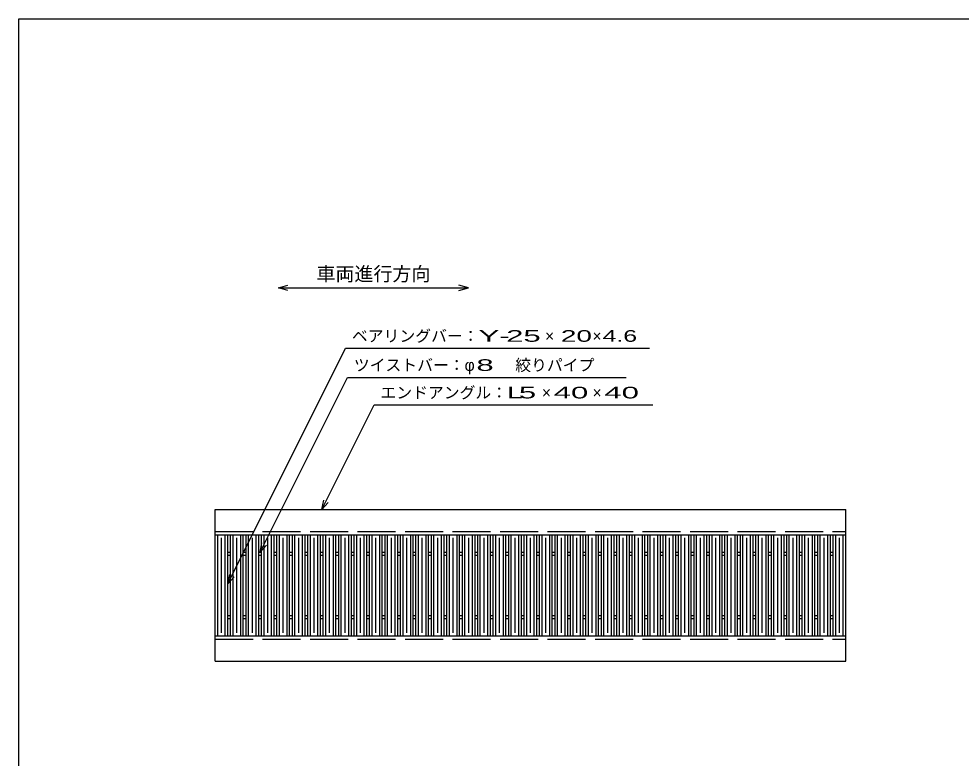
# Model space of a CAD drawing. Units: millimetres, scale not verified. Extents: x -1820 to 1731, y -1282 to 1054.
# Drawn here: x -1729 to -241, y -114 to 1054 of the extents above; entities that cross this region are included whole.
import ezdxf
from ezdxf.enums import TextEntityAlignment as Align

# ---------------------------------------------------------------- set-up
doc = ezdxf.new("R2010")
doc.units = ezdxf.units.MM
doc.header["$LTSCALE"] = 10
doc.linetypes.add('DASHED', pattern=[7.5, 6, -1.5])
for name, color, linetype, lineweight in [('0_2', 150, 'Continuous', 25), ('16', 3, 'Continuous', 25), ('22', 2, 'Continuous', 25)]:
    doc.layers.add(name, color=color, linetype=linetype, lineweight=lineweight)
doc.styles.add('ベクトル', font='')
doc.styles.get('ベクトル').set_extended_font_data('ベクトル')

msp = doc.modelspace()

# ---------------------------------------------------------------- linework, layer by layer
at = {"layer": '0_2'}
for p, q in [((-1729, -1146.5), (-1729, 1053.5)), ((-1729, 1053.5), (1731, 1053.5))]:
    msp.add_line(p, q, dxfattribs=at)
at = {"layer": '16'}
for p, q in [((-1419, 278.5), (-423, 278.5)), ((-1419, 238.5), (-1419, 278.5)), ((-423, 238.5), (-423, 278.5)), ((-1419, 238.5), (-423, 238.5)), ((-1419, 78.5), (-1419, 238.5)), ((-1419, 238.5), (-1399, 238.5)), ((-1415, 78.5), (-1415, 238.5)), ((-1403, 78.5), (-1403, 238.5)), ((-1399, 78.5), (-1399, 238.5)), ((-1394.6, 78.5), (-1394.6, 238.5)), ((-1394.6, 238.5), (-1374.6, 238.5)), ((-1390.6, 78.5), (-1390.6, 238.5)), ((-1378.6, 78.5), (-1378.6, 238.5)), ((-1374.6, 78.5), (-1374.6, 238.5)), ((-1370.2, 78.5), (-1370.2, 238.5)), ((-1370.2, 238.5), (-1350.2, 238.5)), ((-1366.2, 78.5), (-1366.2, 238.5)), ((-1354.2, 78.5), (-1354.2, 238.5)), ((-1350.2, 78.5), (-1350.2, 238.5)), ((-1345.8, 78.5), (-1345.8, 238.5)), ((-1345.8, 238.5), (-1325.8, 238.5)), ((-1341.8, 78.5), (-1341.8, 238.5)), ((-1329.8, 78.5), (-1329.8, 238.5)), ((-1325.8, 78.5), (-1325.8, 238.5)), ((-1321.4, 78.5), (-1321.4, 238.5)), ((-1321.4, 238.5), (-1301.4, 238.5)), ((-1317.4, 78.5), (-1317.4, 238.5)), ((-1305.4, 78.5), (-1305.4, 238.5)), ((-1301.4, 78.5), (-1301.4, 238.5)), ((-1297, 78.5), (-1297, 238.5)), ((-1297, 238.5), (-1277, 238.5)), ((-1293, 78.5), (-1293, 238.5)), ((-1281, 78.5), (-1281, 238.5)), ((-1277, 78.5), (-1277, 238.5)), ((-1272.6, 78.5), (-1272.6, 238.5)), ((-1272.6, 238.5), (-1252.6, 238.5)), ((-1268.6, 78.5), (-1268.6, 238.5)), ((-1256.6, 78.5), (-1256.6, 238.5)), ((-1252.6, 78.5), (-1252.6, 238.5)), ((-1248.2, 78.5), (-1248.2, 238.5)), ((-1248.2, 238.5), (-1228.2, 238.5)), ((-1244.2, 78.5), (-1244.2, 238.5)), ((-1232.2, 78.5), (-1232.2, 238.5)), ((-1228.2, 78.5), (-1228.2, 238.5)), ((-1223.8, 78.5), (-1223.8, 238.5)), ((-1223.8, 238.5), (-1203.8, 238.5)), ((-1219.8, 78.5), (-1219.8, 238.5)), ((-1207.8, 78.5), (-1207.8, 238.5)), ((-1203.8, 78.5), (-1203.8, 238.5)), ((-1199.4, 78.5), (-1199.4, 238.5)), ((-1199.4, 238.5), (-1179.4, 238.5)), ((-1195.4, 78.5), (-1195.4, 238.5)), ((-1183.4, 78.5), (-1183.4, 238.5)), ((-1179.4, 78.5), (-1179.4, 238.5)), ((-1175, 78.5), (-1175, 238.5)), ((-1175, 238.5), (-1155, 238.5)), ((-1171, 78.5), (-1171, 238.5)), ((-1159, 78.5), (-1159, 238.5)), ((-1155, 78.5), (-1155, 238.5)), ((-1150.6, 78.5), (-1150.6, 238.5)), ((-1150.6, 238.5), (-1130.6, 238.5)), ((-1146.6, 78.5), (-1146.6, 238.5)), ((-1134.6, 78.5), (-1134.6, 238.5)), ((-1130.6, 78.5), (-1130.6, 238.5)), ((-1126.2, 78.5), (-1126.2, 238.5)), ((-1126.2, 238.5), (-1106.2, 238.5)), ((-1122.2, 78.5), (-1122.2, 238.5)), ((-1110.2, 78.5), (-1110.2, 238.5)), ((-1106.2, 78.5), (-1106.2, 238.5)), ((-1101.8, 78.5), (-1101.8, 238.5)), ((-1101.8, 238.5), (-1081.8, 238.5)), ((-1097.8, 78.5), (-1097.8, 238.5)), ((-1085.8, 78.5), (-1085.8, 238.5)), ((-1081.8, 78.5), (-1081.8, 238.5)), ((-1077.4, 78.5), (-1077.4, 238.5)), ((-1077.4, 238.5), (-1057.4, 238.5)), ((-1073.4, 78.5), (-1073.4, 238.5)), ((-1061.4, 78.5), (-1061.4, 238.5)), ((-1057.4, 78.5), (-1057.4, 238.5)), ((-1053, 78.5), (-1053, 238.5)), ((-1053, 238.5), (-1033, 238.5)), ((-1049, 78.5), (-1049, 238.5)), ((-1037, 78.5), (-1037, 238.5)), ((-1033, 78.5), (-1033, 238.5)), ((-1028.6, 78.5), (-1028.6, 238.5)), ((-1028.6, 238.5), (-1008.6, 238.5)), ((-1024.6, 78.5), (-1024.6, 238.5)), ((-1012.6, 78.5), (-1012.6, 238.5)), ((-1008.6, 78.5), (-1008.6, 238.5)), ((-1004.2, 78.5), (-1004.2, 238.5)), ((-1004.2, 238.5), (-984.2, 238.5)), ((-1000.2, 78.5), (-1000.2, 238.5)), ((-988.2, 78.5), (-988.2, 238.5)), ((-984.2, 78.5), (-984.2, 238.5)), ((-979.8, 78.5), (-979.8, 238.5)), ((-979.8, 238.5), (-959.8, 238.5)), ((-975.8, 78.5), (-975.8, 238.5)), ((-963.8, 78.5), (-963.8, 238.5)), ((-959.8, 78.5), (-959.8, 238.5)), ((-955.4, 78.5), (-955.4, 238.5)), ((-955.4, 238.5), (-935.4, 238.5)), ((-951.4, 78.5), (-951.4, 238.5)), ((-939.4, 78.5), (-939.4, 238.5)), ((-935.4, 78.5), (-935.4, 238.5)), ((-931, 78.5), (-931, 238.5)), ((-931, 238.5), (-911, 238.5)), ((-927, 78.5), (-927, 238.5)), ((-915, 78.5), (-915, 238.5)), ((-911, 78.5), (-911, 238.5)), ((-906.6, 78.5), (-906.6, 238.5)), ((-906.6, 238.5), (-886.6, 238.5)), ((-902.6, 78.5), (-902.6, 238.5)), ((-890.6, 78.5), (-890.6, 238.5)), ((-886.6, 78.5), (-886.6, 238.5)), ((-882.2, 78.5), (-882.2, 238.5)), ((-882.2, 238.5), (-862.2, 238.5)), ((-878.2, 78.5), (-878.2, 238.5)), ((-866.2, 78.5), (-866.2, 238.5)), ((-862.2, 78.5), (-862.2, 238.5)), ((-857.8, 78.5), (-857.8, 238.5)), ((-857.8, 238.5), (-837.8, 238.5)), ((-853.8, 78.5), (-853.8, 238.5)), ((-841.8, 78.5), (-841.8, 238.5)), ((-837.8, 78.5), (-837.8, 238.5)), ((-833.4, 78.5), (-833.4, 238.5)), ((-833.4, 238.5), (-813.4, 238.5)), ((-829.4, 78.5), (-829.4, 238.5)), ((-817.4, 78.5), (-817.4, 238.5)), ((-813.4, 78.5), (-813.4, 238.5)), ((-809, 78.5), (-809, 238.5)), ((-809, 238.5), (-789, 238.5)), ((-805, 78.5), (-805, 238.5)), ((-793, 78.5), (-793, 238.5)), ((-789, 78.5), (-789, 238.5)), ((-784.6, 78.5), (-784.6, 238.5)), ((-784.6, 238.5), (-764.6, 238.5)), ((-780.6, 78.5), (-780.6, 238.5)), ((-768.6, 78.5), (-768.6, 238.5)), ((-764.6, 78.5), (-764.6, 238.5)), ((-760.2, 78.5), (-760.2, 238.5)), ((-760.2, 238.5), (-740.2, 238.5)), ((-756.2, 78.5), (-756.2, 238.5)), ((-744.2, 78.5), (-744.2, 238.5)), ((-740.2, 78.5), (-740.2, 238.5)), ((-735.8, 78.5), (-735.8, 238.5)), ((-735.8, 238.5), (-715.8, 238.5)), ((-731.8, 78.5), (-731.8, 238.5)), ((-719.8, 78.5), (-719.8, 238.5)), ((-715.8, 78.5), (-715.8, 238.5)), ((-711.4, 78.5), (-711.4, 238.5)), ((-711.4, 238.5), (-691.4, 238.5)), ((-707.4, 78.5), (-707.4, 238.5)), ((-695.4, 78.5), (-695.4, 238.5)), ((-691.4, 78.5), (-691.4, 238.5)), ((-687, 78.5), (-687, 238.5)), ((-687, 238.5), (-667, 238.5)), ((-683, 78.5), (-683, 238.5)), ((-671, 78.5), (-671, 238.5)), ((-667, 78.5), (-667, 238.5)), ((-662.6, 78.5), (-662.6, 238.5)), ((-662.6, 238.5), (-642.6, 238.5)), ((-658.6, 78.5), (-658.6, 238.5)), ((-646.6, 78.5), (-646.6, 238.5)), ((-642.6, 78.5), (-642.6, 238.5)), ((-638.2, 78.5), (-638.2, 238.5)), ((-638.2, 238.5), (-618.2, 238.5)), ((-634.2, 78.5), (-634.2, 238.5)), ((-622.2, 78.5), (-622.2, 238.5)), ((-618.2, 78.5), (-618.2, 238.5)), ((-613.8, 78.5), (-613.8, 238.5)), ((-613.8, 238.5), (-593.8, 238.5)), ((-609.8, 78.5), (-609.8, 238.5)), ((-597.8, 78.5), (-597.8, 238.5)), ((-593.8, 78.5), (-593.8, 238.5)), ((-589.4, 78.5), (-589.4, 238.5)), ((-589.4, 238.5), (-569.4, 238.5)), ((-585.4, 78.5), (-585.4, 238.5)), ((-573.4, 78.5), (-573.4, 238.5)), ((-569.4, 78.5), (-569.4, 238.5)), ((-565, 78.5), (-565, 238.5)), ((-565, 238.5), (-545, 238.5)), ((-561, 78.5), (-561, 238.5)), ((-549, 78.5), (-549, 238.5)), ((-545, 78.5), (-545, 238.5)), ((-540.6, 78.5), (-540.6, 238.5)), ((-540.6, 238.5), (-520.6, 238.5)), ((-536.6, 78.5), (-536.6, 238.5)), ((-524.6, 78.5), (-524.6, 238.5)), ((-520.6, 78.5), (-520.6, 238.5)), ((-516.2, 78.5), (-516.2, 238.5)), ((-516.2, 238.5), (-496.2, 238.5)), ((-512.2, 78.5), (-512.2, 238.5)), ((-500.2, 78.5), (-500.2, 238.5)), ((-496.2, 78.5), (-496.2, 238.5)), ((-491.8, 78.5), (-491.8, 238.5)), ((-491.8, 238.5), (-471.8, 238.5)), ((-487.8, 78.5), (-487.8, 238.5)), ((-475.8, 78.5), (-475.8, 238.5)), ((-471.8, 78.5), (-471.8, 238.5)), ((-467.4, 78.5), (-467.4, 238.5)), ((-467.4, 238.5), (-447.4, 238.5)), ((-463.4, 78.5), (-463.4, 238.5)), ((-451.4, 78.5), (-451.4, 238.5)), ((-447.4, 78.5), (-447.4, 238.5)), ((-443, 78.5), (-443, 238.5)), ((-443, 238.5), (-423, 238.5)), ((-439, 78.5), (-439, 238.5)), ((-427, 78.5), (-427, 238.5)), ((-423, 78.5), (-423, 238.5)), ((-1409, 83.5), (-1409, 233.5)), ((-1384.6, 83.5), (-1384.6, 233.5)), ((-1360.2, 83.5), (-1360.2, 233.5)), ((-1335.8, 83.5), (-1335.8, 233.5)), ((-1311.4, 83.5), (-1311.4, 233.5)), ((-1287, 83.5), (-1287, 233.5)), ((-1262.6, 83.5), (-1262.6, 233.5)), ((-1238.2, 83.5), (-1238.2, 233.5)), ((-1213.8, 83.5), (-1213.8, 233.5)), ((-1189.4, 83.5), (-1189.4, 233.5)), ((-1165, 83.5), (-1165, 233.5)), ((-1140.6, 83.5), (-1140.6, 233.5)), ((-1116.2, 83.5), (-1116.2, 233.5)), ((-1091.8, 83.5), (-1091.8, 233.5)), ((-1067.4, 83.5), (-1067.4, 233.5)), ((-1043, 83.5), (-1043, 233.5)), ((-1018.6, 83.5), (-1018.6, 233.5)), ((-994.2, 83.5), (-994.2, 233.5)), ((-969.8, 83.5), (-969.8, 233.5)), ((-945.4, 83.5), (-945.4, 233.5)), ((-921, 83.5), (-921, 233.5)), ((-896.6, 83.5), (-896.6, 233.5)), ((-872.2, 83.5), (-872.2, 233.5)), ((-847.8, 83.5), (-847.8, 233.5)), ((-823.4, 83.5), (-823.4, 233.5)), ((-799, 83.5), (-799, 233.5)), ((-774.6, 83.5), (-774.6, 233.5)), ((-750.2, 83.5), (-750.2, 233.5)), ((-725.8, 83.5), (-725.8, 233.5)), ((-701.4, 83.5), (-701.4, 233.5)), ((-677, 83.5), (-677, 233.5)), ((-652.6, 83.5), (-652.6, 233.5)), ((-628.2, 83.5), (-628.2, 233.5)), ((-603.8, 83.5), (-603.8, 233.5)), ((-579.4, 83.5), (-579.4, 233.5)), ((-555, 83.5), (-555, 233.5)), ((-530.6, 83.5), (-530.6, 233.5)), ((-506.2, 83.5), (-506.2, 233.5)), ((-481.8, 83.5), (-481.8, 233.5)), ((-457.4, 83.5), (-457.4, 233.5)), ((-433, 83.5), (-433, 233.5)), ((-1399, 211), (-1394.6, 211)), ((-1374.6, 211), (-1370.2, 211)), ((-1350.2, 211), (-1345.8, 211)), ((-1325.8, 211), (-1321.4, 211)), ((-1301.4, 211), (-1297, 211)), ((-1277, 211), (-1272.6, 211)), ((-1252.6, 211), (-1248.2, 211)), ((-1228.2, 211), (-1223.8, 211)), ((-1203.8, 211), (-1199.4, 211)), ((-1179.4, 211), (-1175, 211)), ((-1155, 211), (-1150.6, 211)), ((-1130.6, 211), (-1126.2, 211)), ((-1106.2, 211), (-1101.8, 211)), ((-1081.8, 211), (-1077.4, 211)), ((-1057.4, 211), (-1053, 211)), ((-1033, 211), (-1028.6, 211)), ((-1008.6, 211), (-1004.2, 211)), ((-984.2, 211), (-979.8, 211)), ((-959.8, 211), (-955.4, 211)), ((-935.4, 211), (-931, 211)), ((-911, 211), (-906.6, 211)), ((-886.6, 211), (-882.2, 211)), ((-862.2, 211), (-857.8, 211)), ((-837.8, 211), (-833.4, 211)), ((-813.4, 211), (-809, 211)), ((-789, 211), (-784.6, 211)), ((-764.6, 211), (-760.2, 211)), ((-740.2, 211), (-735.8, 211)), ((-715.8, 211), (-711.4, 211)), ((-691.4, 211), (-687, 211)), ((-667, 211), (-662.6, 211)), ((-642.6, 211), (-638.2, 211)), ((-618.2, 211), (-613.8, 211)), ((-593.8, 211), (-589.4, 211)), ((-569.4, 211), (-565, 211)), ((-545, 211), (-540.6, 211)), ((-520.6, 211), (-516.2, 211)), ((-496.2, 211), (-491.8, 211)), ((-471.8, 211), (-467.4, 211)), ((-447.4, 211), (-443, 211)), ((-1399, 206), (-1394.6, 206)), ((-1374.6, 206), (-1370.2, 206)), ((-1350.2, 206), (-1345.8, 206)), ((-1325.8, 206), (-1321.4, 206)), ((-1301.4, 206), (-1297, 206)), ((-1277, 206), (-1272.6, 206)), ((-1252.6, 206), (-1248.2, 206)), ((-1228.2, 206), (-1223.8, 206)), ((-1203.8, 206), (-1199.4, 206)), ((-1179.4, 206), (-1175, 206)), ((-1155, 206), (-1150.6, 206)), ((-1130.6, 206), (-1126.2, 206)), ((-1106.2, 206), (-1101.8, 206)), ((-1081.8, 206), (-1077.4, 206)), ((-1057.4, 206), (-1053, 206)), ((-1033, 206), (-1028.6, 206)), ((-1008.6, 206), (-1004.2, 206)), ((-984.2, 206), (-979.8, 206)), ((-959.8, 206), (-955.4, 206)), ((-935.4, 206), (-931, 206)), ((-911, 206), (-906.6, 206)), ((-886.6, 206), (-882.2, 206)), ((-862.2, 206), (-857.8, 206)), ((-837.8, 206), (-833.4, 206)), ((-813.4, 206), (-809, 206)), ((-789, 206), (-784.6, 206)), ((-764.6, 206), (-760.2, 206)), ((-740.2, 206), (-735.8, 206)), ((-715.8, 206), (-711.4, 206)), ((-691.4, 206), (-687, 206)), ((-667, 206), (-662.6, 206)), ((-642.6, 206), (-638.2, 206)), ((-618.2, 206), (-613.8, 206)), ((-593.8, 206), (-589.4, 206)), ((-569.4, 206), (-565, 206)), ((-545, 206), (-540.6, 206)), ((-520.6, 206), (-516.2, 206)), ((-496.2, 206), (-491.8, 206)), ((-471.8, 206), (-467.4, 206)), ((-447.4, 206), (-443, 206)), ((-1399, 111), (-1394.6, 111)), ((-1399, 106), (-1394.6, 106)), ((-1374.6, 111), (-1370.2, 111)), ((-1374.6, 106), (-1370.2, 106)), ((-1350.2, 111), (-1345.8, 111)), ((-1350.2, 106), (-1345.8, 106)), ((-1325.8, 111), (-1321.4, 111)), ((-1325.8, 106), (-1321.4, 106)), ((-1301.4, 111), (-1297, 111)), ((-1301.4, 106), (-1297, 106)), ((-1277, 111), (-1272.6, 111)), ((-1277, 106), (-1272.6, 106)), ((-1252.6, 111), (-1248.2, 111)), ((-1252.6, 106), (-1248.2, 106)), ((-1228.2, 111), (-1223.8, 111)), ((-1228.2, 106), (-1223.8, 106)), ((-1203.8, 111), (-1199.4, 111)), ((-1203.8, 106), (-1199.4, 106)), ((-1179.4, 111), (-1175, 111)), ((-1179.4, 106), (-1175, 106)), ((-1155, 111), (-1150.6, 111)), ((-1155, 106), (-1150.6, 106)), ((-1130.6, 111), (-1126.2, 111)), ((-1130.6, 106), (-1126.2, 106)), ((-1106.2, 111), (-1101.8, 111)), ((-1106.2, 106), (-1101.8, 106)), ((-1081.8, 111), (-1077.4, 111)), ((-1081.8, 106), (-1077.4, 106)), ((-1057.4, 111), (-1053, 111)), ((-1057.4, 106), (-1053, 106)), ((-1033, 111), (-1028.6, 111)), ((-1033, 106), (-1028.6, 106)), ((-1008.6, 111), (-1004.2, 111)), ((-1008.6, 106), (-1004.2, 106)), ((-984.2, 111), (-979.8, 111)), ((-984.2, 106), (-979.8, 106)), ((-959.8, 111), (-955.4, 111)), ((-959.8, 106), (-955.4, 106)), ((-935.4, 111), (-931, 111)), ((-935.4, 106), (-931, 106)), ((-911, 111), (-906.6, 111)), ((-911, 106), (-906.6, 106)), ((-886.6, 111), (-882.2, 111)), ((-886.6, 106), (-882.2, 106)), ((-862.2, 111), (-857.8, 111)), ((-862.2, 106), (-857.8, 106)), ((-837.8, 111), (-833.4, 111)), ((-837.8, 106), (-833.4, 106)), ((-813.4, 111), (-809, 111)), ((-813.4, 106), (-809, 106)), ((-789, 111), (-784.6, 111)), ((-789, 106), (-784.6, 106)), ((-764.6, 111), (-760.2, 111)), ((-764.6, 106), (-760.2, 106)), ((-740.2, 111), (-735.8, 111)), ((-740.2, 106), (-735.8, 106)), ((-715.8, 111), (-711.4, 111)), ((-715.8, 106), (-711.4, 106)), ((-691.4, 111), (-687, 111)), ((-691.4, 106), (-687, 106)), ((-667, 111), (-662.6, 111)), ((-667, 106), (-662.6, 106)), ((-642.6, 111), (-638.2, 111)), ((-642.6, 106), (-638.2, 106)), ((-618.2, 111), (-613.8, 111)), ((-618.2, 106), (-613.8, 106)), ((-593.8, 111), (-589.4, 111)), ((-593.8, 106), (-589.4, 106)), ((-569.4, 111), (-565, 111)), ((-569.4, 106), (-565, 106)), ((-545, 111), (-540.6, 111)), ((-545, 106), (-540.6, 106)), ((-520.6, 111), (-516.2, 111)), ((-520.6, 106), (-516.2, 106)), ((-496.2, 111), (-491.8, 111)), ((-496.2, 106), (-491.8, 106)), ((-471.8, 111), (-467.4, 111)), ((-471.8, 106), (-467.4, 106)), ((-447.4, 111), (-443, 111)), ((-447.4, 106), (-443, 106)), ((-1419, 78.5), (-423, 78.5)), ((-1419, 38.5), (-1419, 78.5)), ((-1419, 78.5), (-1399, 78.5)), ((-1394.6, 78.5), (-1374.6, 78.5)), ((-1370.2, 78.5), (-1350.2, 78.5)), ((-1345.8, 78.5), (-1325.8, 78.5)), ((-1321.4, 78.5), (-1301.4, 78.5)), ((-1297, 78.5), (-1277, 78.5)), ((-1272.6, 78.5), (-1252.6, 78.5)), ((-1248.2, 78.5), (-1228.2, 78.5)), ((-1223.8, 78.5), (-1203.8, 78.5)), ((-1199.4, 78.5), (-1179.4, 78.5)), ((-1175, 78.5), (-1155, 78.5)), ((-1150.6, 78.5), (-1130.6, 78.5)), ((-1126.2, 78.5), (-1106.2, 78.5)), ((-1101.8, 78.5), (-1081.8, 78.5)), ((-1077.4, 78.5), (-1057.4, 78.5)), ((-1053, 78.5), (-1033, 78.5)), ((-1028.6, 78.5), (-1008.6, 78.5)), ((-1004.2, 78.5), (-984.2, 78.5)), ((-979.8, 78.5), (-959.8, 78.5)), ((-955.4, 78.5), (-935.4, 78.5)), ((-931, 78.5), (-911, 78.5)), ((-906.6, 78.5), (-886.6, 78.5)), ((-882.2, 78.5), (-862.2, 78.5)), ((-857.8, 78.5), (-837.8, 78.5)), ((-833.4, 78.5), (-813.4, 78.5)), ((-809, 78.5), (-789, 78.5)), ((-784.6, 78.5), (-764.6, 78.5)), ((-760.2, 78.5), (-740.2, 78.5)), ((-735.8, 78.5), (-715.8, 78.5)), ((-711.4, 78.5), (-691.4, 78.5)), ((-687, 78.5), (-667, 78.5)), ((-662.6, 78.5), (-642.6, 78.5)), ((-638.2, 78.5), (-618.2, 78.5)), ((-613.8, 78.5), (-593.8, 78.5)), ((-589.4, 78.5), (-569.4, 78.5)), ((-565, 78.5), (-545, 78.5)), ((-540.6, 78.5), (-520.6, 78.5)), ((-516.2, 78.5), (-496.2, 78.5)), ((-491.8, 78.5), (-471.8, 78.5)), ((-467.4, 78.5), (-447.4, 78.5)), ((-443, 78.5), (-423, 78.5)), ((-423, 38.5), (-423, 78.5)), ((-1419, 38.5), (-423, 38.5))]:
    msp.add_line(p, q, dxfattribs=at)
at = {"layer": '16', "linetype": 'DASHED'}
for p, q in [((-1419, 243.5), (-423, 243.5)), ((-1419, 73.5), (-423, 73.5))]:
    msp.add_line(p, q, dxfattribs=at)
at = {"layer": '22', "color": 4}
for p, q in [((-1319, 628.5), (-1304, 632.5)), ((-1304, 624.5), (-1319, 628.5)), ((-1319, 628.5), (-1019, 628.5)), ((-1019, 628.5), (-1034, 632.5)), ((-1034, 624.5), (-1019, 628.5)), ((-1399, 161), (-1213, 533)), ((-1213, 533), (-733, 533)), ((-1348, 211), (-1210, 487)), ((-1210, 487), (-770, 487)), ((-1250.4, 278.5), (-1167.9, 443.5)), ((-1167.9, 443.5), (-727.9, 443.5)), ((-1250.4, 278.5), (-1247.4, 293.1)), ((-1250.4, 278.5), (-1240.4, 289.5)), ((-1348, 211), (-1345, 225.6)), ((-1348, 211), (-1338, 222)), ((-1399, 161), (-1396, 175.6)), ((-1399, 161), (-1389, 172))]:
    msp.add_line(p, q, dxfattribs=at)

# ---------------------------------------------------------------- texts
at = {"layer": '22', "style": 'ベクトル'}
for s, height, p in [('車両進行方向', 21.99, (-1259, 650.5)), ('ベアリングバー：', 18.33, (-1203, 552.5)), ('×', 18.33, (-898, 552.5)), ('×', 18.33, (-823, 552.5)), ('ツイストバー：', 18.33, (-1200, 506.5)), ('φ', 18.33, (-1025, 506.5)), ('絞りパイプ', 18.33, (-945, 506.5)), ('エンドアングル：', 18.33, (-1157.9, 463)), ('×', 18.33, (-902.9, 463)), ('×', 18.33, (-822.9, 463))]:
    msp.add_text(s, height=height, dxfattribs=at).set_placement(p, align=Align.MIDDLE_LEFT)
for s, width, p in [('Y-', 2, (-1003, 552.5)), (' 25 ', 2, (-973, 552.5)), ('20', 1.8, (-873, 552.5)), (' 4.6 ', 1.6, (-818, 552.5)), (' 8 ', 2, (-1020, 506.5)), ('L', 1.8, (-957.9, 463)), (' 5 ', 2, (-952.9, 463)), (' 40 ', 2, (-897.9, 463)), (' 40 ', 2, (-817.9, 463))]:
    msp.add_text(s, height=18.33, dxfattribs=dict(at, width=width)).set_placement(p, align=Align.MIDDLE_LEFT)

doc.saveas('drawing.dxf')
